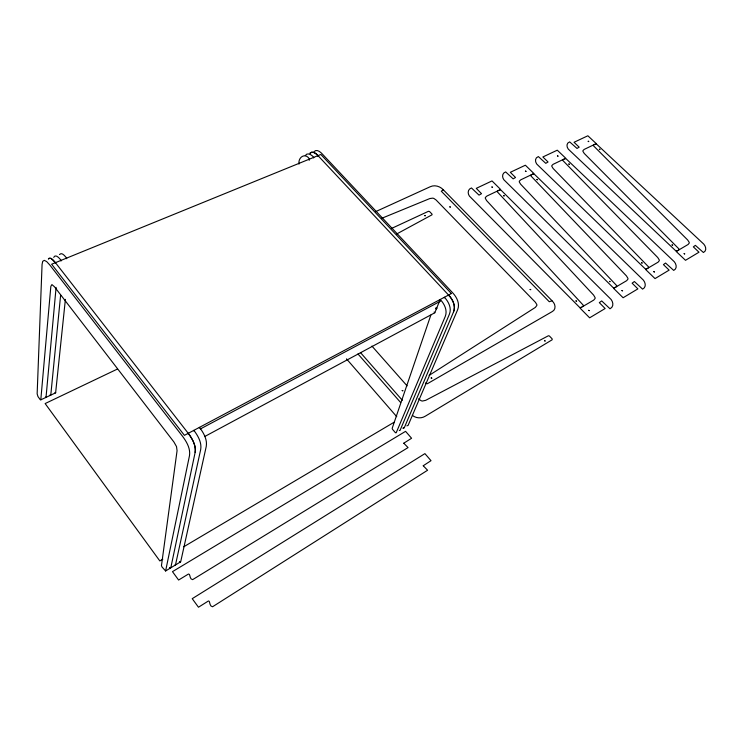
<?xml version="1.0" encoding="UTF-8"?>
<svg xmlns="http://www.w3.org/2000/svg" width="743" height="743" viewBox="0 0 743 743"><rect width="100%" height="100%" fill="white"/><g stroke="black" fill="none" stroke-linecap="round" stroke-linejoin="round"><path stroke-width="1.11" d="M450.351 207L449.626 206.833L450.323 207.065M55.419 263.291L55.446 262.669C53.923 260.96 50.747 256.214 48.341 259.047L49.01 258.285L51.007 258.397L55.446 262.669L188.239 433.318C192.298 438.741 196.245 445.41 195.13 452.459L170.844 567.578L169.72 567.661M61.037 261.007L61.075 260.375C59.663 258.48 55.521 253.409 53.682 257.366M66.619 258.722L66.656 258.1C65.115 256.372 61.92 251.691 59.496 254.533M653.71 271.706L654.332 272.059M654.397 271.873L653.849 271.548M641.469 262.771L642.082 263.124M642.147 262.948L641.553 262.641M46.066 396.92C45.286 397.756 45.239 397.728 46.066 396.92L56.096 287.383M60.629 295.12L50.784 395.127A2.508 0.789 63.9 0 1 50.18 394.979L50.041 394.858M65.393 299.373L55.623 392.833A2.498 0.799 63.9 0 1 55.093 392.648L54.954 392.536M195.13 452.459C196.208 445.41 192.288 438.76 188.239 433.318L188.128 433.893M193.756 430.903L193.867 430.327C197.926 435.732 201.864 442.401 200.712 449.422L175.459 565.051A2.712 0.91 61.1 0 1 174.967 564.921M199.347 427.931L199.458 427.364C203.526 432.742 207.446 439.401 206.257 446.404L180.688 561.801L165.615 570.977L162.095 567.076A2.712 0.882 61.1 0 1 161.463 565.59L177.066 450.685L176.518 446.589L173.89 441.946L54.425 286.724L51.908 284.588L50.84 286.361L40.8 399.864A2.526 0.78 63.9 0 1 40.141 399.558L37.977 396.576L37.15 393.864L42.072 264.462L42.713 261.322L44.264 260.347L46.651 261.564L49.8 264.972L182.574 436.327C186.623 441.797 190.552 448.438 189.511 455.515L165.615 570.977M298.992 164.082C297.924 157.033 305.466 152.334 309.506 159.095L309.199 160.284M313.611 157.953L313.76 157.358C311.911 155.008 307.416 151.916 305.262 155.575M317.846 156.225L317.995 155.631C316.156 153.55 312.422 150.476 309.905 153.281C312.459 150.523 316.128 153.569 317.995 155.631L448.568 295.045C452.719 299.392 456.007 305.967 453.527 311.958L404.303 427.689L403.077 428.107L404.303 427.689M453.527 311.958C455.97 305.958 452.701 299.42 448.568 295.045L448.335 295.612M430.847 315.097L392.193 428.293A2.368 1.18 60 0 0 392.573 429.408L395.304 432.575A2.387 1.189 59.9 0 0 396.195 432.77L445.252 316.462C447.695 310.435 444.379 303.859 440.227 299.475L436.531 308.484L437.107 308.113M170.844 567.578L169.868 567.791M204.613 436.578L434.794 312.784L436.271 309.181L435.584 308.447M444.175 297.822L444.407 297.256C448.558 301.621 451.855 308.196 449.404 314.205L400.013 430.476A2.378 1.189 59.9 0 1 399.279 430.383M55.706 392.796L40.939 399.771M314.113 151.581C316.657 148.823 320.335 151.841 322.211 153.912L452.701 292.853C456.843 297.209 460.093 303.738 457.642 309.729L408.083 425.433L406.848 425.85M503.587 195.539L504.218 195.808M504.144 195.957L503.54 195.734M491.931 186.939L492.563 187.208M492.451 187.385L491.866 187.078M678.433 250.177L678.926 249.62A1.941 1.272 29.5 0 0 678.907 248.896L584.239 153.439L582.939 151.358A3.334 2.127 24.8 0 1 582.976 150.606L584.165 149.427L596.267 143.622L587.862 135.774L574.042 142.284L579.178 147.16L577.014 148.442L569.667 141.885C565.423 143.269 566.751 148.526 569.742 150.504L675.582 250.66A1.96 1.282 29.4 0 0 676.715 250.93L677.57 250.688M647.961 268.13L648.481 267.554A1.988 1.337 29.1 0 0 648.481 266.802L553.108 168.457L551.817 166.311A3.399 2.22 24.1 0 1 551.873 165.531L553.126 164.314L565.757 158.25L557.287 150.179L542.864 156.968L548.046 161.993L545.771 163.33L538.359 156.578C534.022 157.971 535.109 163.386 538.22 165.494L645.008 268.65A1.997 1.347 29.1 0 0 646.178 268.92L647.051 268.669M582.623 306.627L583.218 305.995A2.071 1.477 28.2 0 0 583.246 305.187L486.572 200.545L485.309 198.26A3.548 2.424 22.4 0 1 485.411 197.434L486.814 196.106L500.624 189.484L492.024 180.921L476.272 188.351L481.52 193.672L479.021 195.13L471.48 187.97C466.929 189.372 467.477 195.13 470.839 197.527L579.438 307.221A2.09 1.486 28.2 0 0 580.682 307.491L581.63 307.212M616.058 286.928L616.616 286.324A2.025 1.402 28.7 0 0 616.625 285.544L520.583 184.143L519.301 181.933A3.474 2.322 23.4 0 1 519.385 181.125L520.713 179.852L533.911 173.528L525.375 165.215L510.311 172.311L515.521 177.484L513.162 178.859L505.667 171.93C501.219 173.323 502.045 178.905 505.286 181.153L612.994 287.485A2.043 1.412 28.7 0 0 614.192 287.755L615.111 287.485M429.12 375.401L535.341 307.416L536.836 305.475A3.799 2.749 26.4 0 0 536.79 304.491L535.424 302.308L436.067 199.969L433.875 198.455A3.613 2.517 20.3 0 0 432.705 198.149L429.863 198.539L381.791 218.284M162.819 559.154L159.829 560.928L45.137 403.56L117.283 369.122M183.753 546.764L394.041 422.275M594.038 144.699L593.518 145.164A1.82 1.152 25 0 0 593.499 145.795L687.693 240.017L689.179 242.283A3.501 2.275 29.5 0 1 689.207 243.119L688.111 244.475L676.214 251.487L685.501 260.301L698.987 252.211L693.34 246.862L695.383 245.357L703.426 252.509C707.67 250.372 705.395 244.976 702.395 242.831L596.824 144.365A1.839 1.161 25 0 0 595.737 144.105L594.902 144.281M531.477 174.689L530.911 175.199A1.904 1.263 23.6 0 0 530.855 175.877L626.433 275.885L627.909 278.309A3.65 2.498 28.8 0 1 627.9 279.21L626.665 280.678L613.625 288.368L623.098 297.748L637.884 288.878L632.117 283.185L634.373 281.541L642.593 289.138C647.097 286.965 645.221 281.142 641.971 278.746L534.468 174.308A1.913 1.263 23.6 0 0 533.325 174.038L532.425 174.233M563.435 159.364L562.897 159.856A1.867 1.207 24.3 0 0 562.85 160.507L657.759 257.542L659.236 259.883A3.566 2.378 29.2 0 1 659.245 260.756L658.094 262.168L645.63 269.505L655.02 278.597L669.127 270.127L663.425 264.61L665.57 263.031L673.706 270.406C678.08 268.251 675.991 262.651 672.87 260.384L566.324 159.011A1.876 1.207 24.4 0 0 565.209 158.742L564.346 158.937M498.079 190.7L497.476 191.23A1.941 1.319 22.7 0 0 497.401 191.935L593.62 295.101L595.087 297.609A3.724 2.619 28.3 0 1 595.059 298.537L593.75 300.079L580.069 308.131L589.636 317.818L605.136 308.521L599.322 302.642L601.7 300.924L610.003 308.772C614.637 306.562 613.003 300.525 609.613 297.98L501.181 190.292A1.95 1.328 22.7 0 0 500.011 190.022L499.073 190.227M536.957 179.36L537.542 179.63M537.468 179.806L536.873 179.546M396.641 233.999L431.971 214.838A2.015 1.421 20.4 0 0 431.999 214.077L429.621 211.616A2.025 1.421 20.3 0 0 428.386 211.328L391.793 228.333M200.359 428.962L440.59 301.091M525.459 171.001L526.044 171.252M525.96 171.447L525.403 171.252M436.225 309.199L436.55 308.41L435.779 307.908M443.487 189.827L441.277 191.192L549.3 301.76L552.021 300.729L443.395 189.864C440.135 186.298 434.627 184.57 430.132 186.781L375.568 211.681M568.869 163.906L569.426 164.157M569.324 164.361L568.794 164.138M557.937 156.234L557.445 155.965M557.529 155.77L558.086 156.021M684.182 253.512L684.758 253.846M684.6 254.032L684.089 253.707M672.118 244.837L672.694 245.162M672.591 245.339L672.025 245.014M180.475 562.07L180.382 562.107A2.703 0.919 61 0 1 179.592 561.754L179.425 561.606M599.443 149.092L599.945 149.334M599.824 149.557L599.35 149.352M588.261 141.17L588.762 141.411M588.651 141.634L588.159 141.411M412.439 415.439C416.08 418.346 421.448 418.69 425.368 416.145L552.077 339.839A2.155 1.579 28.1 0 0 552.086 338.789L549.439 336.04A2.136 1.57 28 0 0 548.38 335.771L425.72 400.319L422.451 401.034A4.152 3.316 23.7 0 1 421.095 400.7L418.578 398.852M425.414 382.989L426.055 383.407A2.275 1.802 23.5 0 0 427.439 383.694L551.882 311.791C556.656 309.692 555.458 303.46 551.938 300.776M434.116 312.051L434.794 312.784M371.937 346.089L407.108 385.877M360.476 352.572L402.334 400.31M357.977 353.974L400.653 402.539M346.507 358.869L396.743 416.693M609.474 281.421L610.17 281.681L609.483 281.402M423.25 465.777L427.587 470.245L212.563 606.762C209.043 606.483 210.25 600.363 208.421 600.966L198.474 607.226L192.223 598.672L424.912 453.629L431.014 460.679L423.259 465.74M589.32 310.611L588.605 310.37L589.32 310.611M575.955 300.943L576.67 301.203L575.964 300.906M403.783 443.2L408.046 447.592L192.613 579.651C189.233 579.308 190.561 573.596 188.471 574.023L178.599 580.032L172.478 571.646L405.576 431.339L411.576 438.259L403.783 443.2M431.794 378.113L430.986 377.918L431.794 378.141M425.219 215.73L424.504 215.526L425.219 215.73M544.563 340.777L545.306 341.046L544.582 340.721M402.204 390.558L403.022 390.781L402.204 390.53M530.121 289.445L530.846 289.696L530.13 289.408M621.919 290.597L622.606 290.875L621.928 290.559M451.363 293.559L184.422 435.352L51.629 264.22L320.846 154.47L451.363 293.559"/></g></svg>
